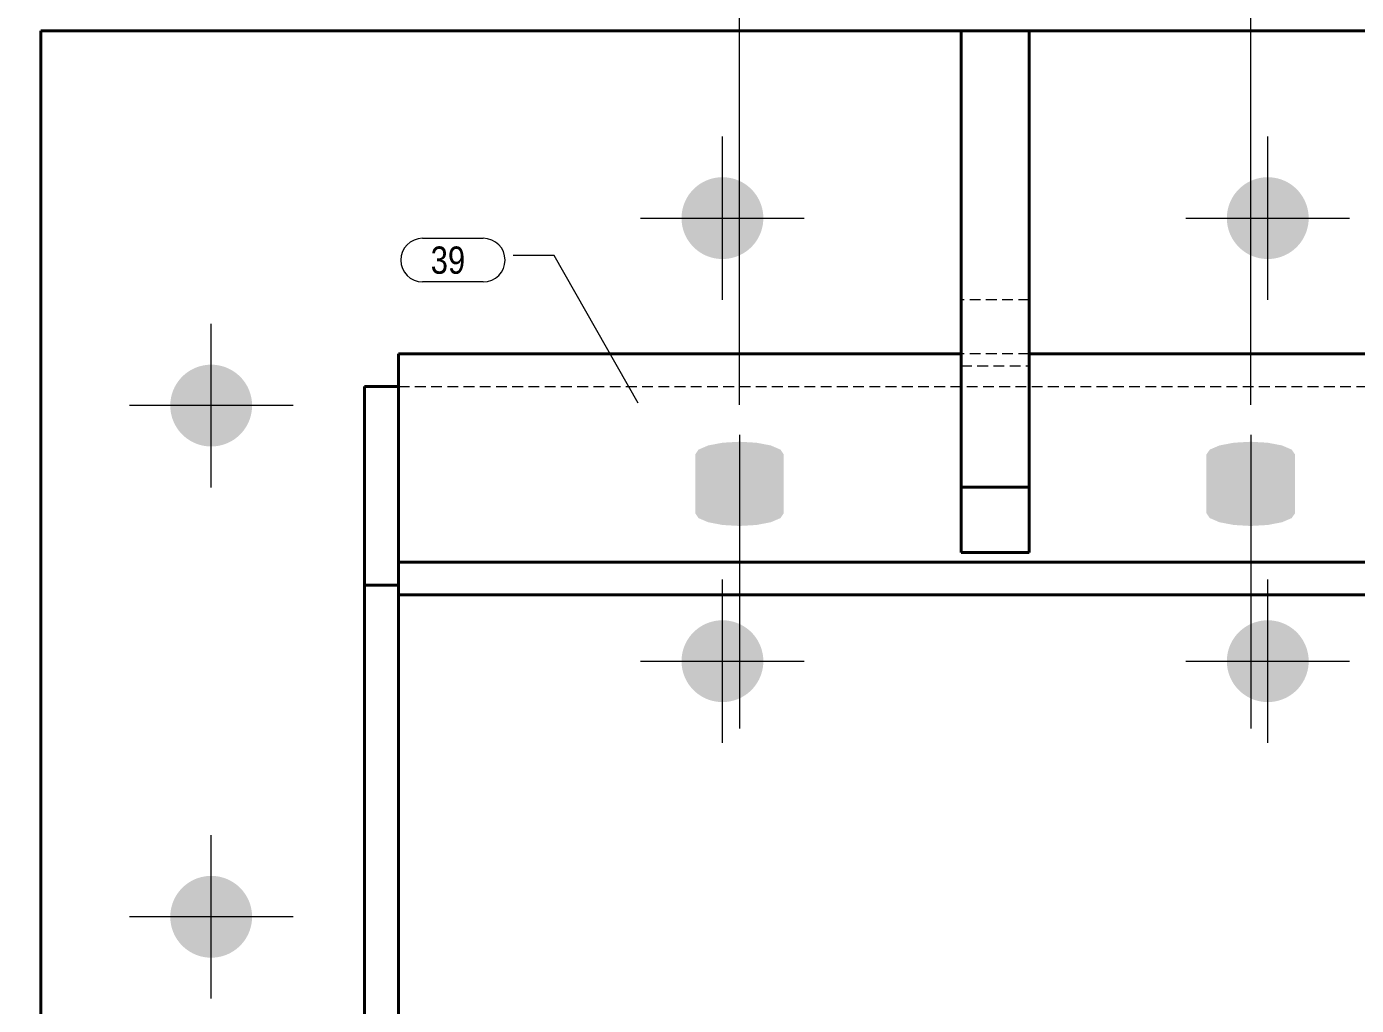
# Model space of a CAD drawing. Header units: millimetres. Extents: x 2 to 410, y 5 to 282.
# Drawn here: x 190.9 to 288.4, y 141.5 to 213.3 of the extents above; entities that cross this region are included whole.
import ezdxf

# ---------------------------------------------------------------- set-up
doc = ezdxf.new("R2010")
doc.units = ezdxf.units.MM
doc.linetypes.add('CACHE2', pattern=[1.190625, 0.79375, -0.396875])
for name, color, linetype, lineweight in [('Boulon', 7, 'Continuous', 0), ('Cache', 7, 'Continuous', 0), ('Cotation', 7, 'Continuous', 0), ('Piece', 2, 'Continuous', 0), ('Repère pièce', 3, 'Continuous', 0)]:
    doc.layers.add(name, color=color, linetype=linetype, lineweight=lineweight)
doc.styles.add('ARIAL', font='ARIAL.TTF')
doc.styles.add('COMIC_SANS_MS', font='COMIC.TTF')

# ---------------------------------------------------------------- blocks, each defined once
blk = doc.blocks.new('*A2')
at = {"layer": 'Boulon'}
for points in [[(207.425, 185.431), (207.422, 185.357), (207.418, 185.283), (207.412, 185.21), (207.404, 185.137), (207.394, 185.064), (207.382, 184.991), (207.368, 184.919), (207.353, 184.847), (207.336, 184.775), (207.317, 184.704), (207.297, 184.633), (207.275, 184.563), (207.251, 184.493), (207.225, 184.424), (207.198, 184.356), (207.169, 184.288), (207.138, 184.221), (207.106, 184.155), (207.072, 184.09), (207.036, 184.025), (206.999, 183.962), (206.961, 183.899), (206.92, 183.837), (206.879, 183.777), (206.836, 183.717), (206.791, 183.658), (206.745, 183.601), (206.698, 183.545), (206.649, 183.489), (206.599, 183.436), (206.547, 183.383), (206.495, 183.331), (206.441, 183.281), (206.386, 183.233), (206.329, 183.185), (206.272, 183.139), (206.213, 183.095), (206.154, 183.051), (206.093, 183.01), (206.031, 182.97), (205.968, 182.931), (205.905, 182.894), (205.84, 182.858), (205.775, 182.824), (205.709, 182.792), (205.642, 182.762), (205.574, 182.732), (205.506, 182.705), (205.437, 182.679), (205.367, 182.656), (205.297, 182.633), (205.226, 182.613), (205.155, 182.594), (205.083, 182.577), (205.011, 182.562), (204.939, 182.548), (204.866, 182.537), (204.793, 182.527), (204.72, 182.519), (204.647, 182.512), (204.573, 182.508), (204.5, 182.505), (204.426, 182.504), (204.352, 182.505), (204.279, 182.508), (204.205, 182.512), (204.132, 182.519), (204.059, 182.527), (203.986, 182.537), (203.913, 182.548), (203.841, 182.562), (203.769, 182.577), (203.697, 182.594), (203.626, 182.613), (203.555, 182.633), (203.485, 182.656), (203.415, 182.679), (203.346, 182.705), (203.278, 182.732), (203.21, 182.762), (203.143, 182.792), (203.077, 182.824), (203.012, 182.858), (202.947, 182.894), (202.884, 182.931), (202.821, 182.97), (202.759, 183.01), (202.699, 183.051), (202.639, 183.095), (202.58, 183.139), (202.523, 183.185), (202.467, 183.233), (202.411, 183.281), (202.357, 183.331), (202.305, 183.383), (202.253, 183.436), (202.203, 183.489), (202.154, 183.545), (202.107, 183.601), (202.061, 183.658), (202.016, 183.717), (201.973, 183.777), (201.932, 183.837), (201.892, 183.899), (201.853, 183.962), (201.816, 184.025), (201.78, 184.09), (201.746, 184.155), (201.714, 184.221), (201.683, 184.288), (201.654, 184.356), (201.627, 184.424), (201.601, 184.493), (201.577, 184.563), (201.555, 184.633), (201.535, 184.704), (201.516, 184.775), (201.499, 184.847), (201.484, 184.919), (201.47, 184.991), (201.459, 185.064), (201.449, 185.137), (201.441, 185.21), (201.434, 185.283), (201.43, 185.357), (201.427, 185.431), (201.426, 185.504), (201.427, 185.578), (201.43, 185.651), (201.434, 185.725), (201.441, 185.798), (201.449, 185.871), (201.459, 185.944), (201.47, 186.017), (201.484, 186.089), (201.499, 186.161), (201.516, 186.233), (201.535, 186.304), (201.555, 186.375), (201.577, 186.445), (201.601, 186.515), (201.627, 186.584), (201.654, 186.652), (201.683, 186.72), (201.714, 186.787), (201.746, 186.853), (201.78, 186.918), (201.816, 186.983), (201.853, 187.046), (201.892, 187.109), (201.932, 187.171), (201.973, 187.232), (202.016, 187.291), (202.061, 187.35), (202.107, 187.407), (202.154, 187.464), (202.203, 187.519), (202.253, 187.573), (202.305, 187.625), (202.357, 187.677), (202.411, 187.727), (202.467, 187.776), (202.523, 187.823), (202.58, 187.869), (202.639, 187.914), (202.699, 187.957), (202.759, 187.999), (202.821, 188.039), (202.884, 188.077), (202.947, 188.114), (203.012, 188.15), (203.077, 188.184), (203.143, 188.216), (203.21, 188.247), (203.278, 188.276), (203.346, 188.303), (203.415, 188.329), (203.485, 188.353), (203.555, 188.375), (203.626, 188.395), (203.697, 188.414), (203.769, 188.431), (203.841, 188.446), (203.913, 188.46), (203.986, 188.472), (204.059, 188.482), (204.132, 188.49), (204.205, 188.496), (204.279, 188.501), (204.352, 188.503), (204.426, 188.504), (204.5, 188.503), (204.573, 188.501), (204.647, 188.496), (204.72, 188.49), (204.793, 188.482), (204.866, 188.472), (204.939, 188.46), (205.011, 188.446), (205.083, 188.431), (205.155, 188.414), (205.226, 188.395), (205.297, 188.375), (205.367, 188.353), (205.437, 188.329), (205.506, 188.303), (205.574, 188.276), (205.642, 188.247), (205.709, 188.216), (205.775, 188.184), (205.84, 188.15), (205.905, 188.114), (205.968, 188.077), (206.031, 188.039), (206.093, 187.999), (206.154, 187.957), (206.213, 187.914), (206.272, 187.869), (206.329, 187.823), (206.386, 187.776), (206.441, 187.727), (206.495, 187.677), (206.547, 187.625), (206.599, 187.573), (206.649, 187.519), (206.698, 187.464), (206.745, 187.407), (206.791, 187.35), (206.836, 187.291), (206.879, 187.232), (206.92, 187.171), (206.961, 187.109), (206.999, 187.046), (207.036, 186.983), (207.072, 186.918), (207.106, 186.853), (207.138, 186.787), (207.169, 186.72), (207.198, 186.652), (207.225, 186.584), (207.251, 186.515), (207.275, 186.445), (207.297, 186.375), (207.317, 186.304), (207.336, 186.233), (207.353, 186.161), (207.368, 186.089), (207.382, 186.017), (207.394, 185.944), (207.404, 185.871), (207.412, 185.798), (207.418, 185.725), (207.422, 185.651), (207.425, 185.578), (207.426, 185.504)], [(207.425, 147.931), (207.422, 147.857), (207.418, 147.783), (207.412, 147.71), (207.404, 147.637), (207.394, 147.564), (207.382, 147.491), (207.368, 147.419), (207.353, 147.347), (207.336, 147.275), (207.317, 147.204), (207.297, 147.133), (207.275, 147.063), (207.251, 146.993), (207.225, 146.924), (207.198, 146.856), (207.169, 146.788), (207.138, 146.721), (207.106, 146.655), (207.072, 146.59), (207.036, 146.525), (206.999, 146.462), (206.961, 146.399), (206.92, 146.337), (206.879, 146.277), (206.836, 146.217), (206.791, 146.158), (206.745, 146.101), (206.698, 146.045), (206.649, 145.989), (206.599, 145.936), (206.547, 145.883), (206.495, 145.831), (206.441, 145.781), (206.386, 145.733), (206.329, 145.685), (206.272, 145.639), (206.213, 145.595), (206.154, 145.551), (206.093, 145.51), (206.031, 145.47), (205.968, 145.431), (205.905, 145.394), (205.84, 145.358), (205.775, 145.324), (205.709, 145.292), (205.642, 145.262), (205.574, 145.232), (205.506, 145.205), (205.437, 145.179), (205.367, 145.156), (205.297, 145.133), (205.226, 145.113), (205.155, 145.094), (205.083, 145.077), (205.011, 145.062), (204.939, 145.048), (204.866, 145.037), (204.793, 145.027), (204.72, 145.019), (204.647, 145.012), (204.573, 145.008), (204.5, 145.005), (204.426, 145.004), (204.352, 145.005), (204.279, 145.008), (204.205, 145.012), (204.132, 145.019), (204.059, 145.027), (203.986, 145.037), (203.913, 145.048), (203.841, 145.062), (203.769, 145.077), (203.697, 145.094), (203.626, 145.113), (203.555, 145.133), (203.485, 145.156), (203.415, 145.179), (203.346, 145.205), (203.278, 145.232), (203.21, 145.262), (203.143, 145.292), (203.077, 145.324), (203.012, 145.358), (202.947, 145.394), (202.884, 145.431), (202.821, 145.47), (202.759, 145.51), (202.699, 145.551), (202.639, 145.595), (202.58, 145.639), (202.523, 145.685), (202.467, 145.733), (202.411, 145.781), (202.357, 145.831), (202.305, 145.883), (202.253, 145.936), (202.203, 145.989), (202.154, 146.045), (202.107, 146.101), (202.061, 146.158), (202.016, 146.217), (201.973, 146.277), (201.932, 146.337), (201.892, 146.399), (201.853, 146.462), (201.816, 146.525), (201.78, 146.59), (201.746, 146.655), (201.714, 146.721), (201.683, 146.788), (201.654, 146.856), (201.627, 146.924), (201.601, 146.993), (201.577, 147.063), (201.555, 147.133), (201.535, 147.204), (201.516, 147.275), (201.499, 147.347), (201.484, 147.419), (201.47, 147.491), (201.459, 147.564), (201.449, 147.637), (201.441, 147.71), (201.434, 147.783), (201.43, 147.857), (201.427, 147.931), (201.426, 148.004), (201.427, 148.078), (201.43, 148.151), (201.434, 148.225), (201.441, 148.298), (201.449, 148.371), (201.459, 148.444), (201.47, 148.517), (201.484, 148.589), (201.499, 148.661), (201.516, 148.733), (201.535, 148.804), (201.555, 148.875), (201.577, 148.945), (201.601, 149.015), (201.627, 149.084), (201.654, 149.152), (201.683, 149.22), (201.714, 149.287), (201.746, 149.353), (201.78, 149.418), (201.816, 149.483), (201.853, 149.546), (201.892, 149.609), (201.932, 149.671), (201.973, 149.732), (202.016, 149.791), (202.061, 149.85), (202.107, 149.907), (202.154, 149.964), (202.203, 150.019), (202.253, 150.073), (202.305, 150.125), (202.357, 150.177), (202.411, 150.227), (202.467, 150.276), (202.523, 150.323), (202.58, 150.369), (202.639, 150.414), (202.699, 150.457), (202.759, 150.499), (202.821, 150.539), (202.884, 150.577), (202.947, 150.614), (203.012, 150.65), (203.077, 150.684), (203.143, 150.716), (203.21, 150.747), (203.278, 150.776), (203.346, 150.803), (203.415, 150.829), (203.485, 150.853), (203.555, 150.875), (203.626, 150.895), (203.697, 150.914), (203.769, 150.931), (203.841, 150.946), (203.913, 150.96), (203.986, 150.972), (204.059, 150.982), (204.132, 150.99), (204.205, 150.996), (204.279, 151.001), (204.352, 151.003), (204.426, 151.004), (204.5, 151.003), (204.573, 151.001), (204.647, 150.996), (204.72, 150.99), (204.793, 150.982), (204.866, 150.972), (204.939, 150.96), (205.011, 150.946), (205.083, 150.931), (205.155, 150.914), (205.226, 150.895), (205.297, 150.875), (205.367, 150.853), (205.437, 150.829), (205.506, 150.803), (205.574, 150.776), (205.642, 150.747), (205.709, 150.716), (205.775, 150.684), (205.84, 150.65), (205.905, 150.614), (205.968, 150.577), (206.031, 150.539), (206.093, 150.499), (206.154, 150.457), (206.213, 150.414), (206.272, 150.369), (206.329, 150.323), (206.386, 150.276), (206.441, 150.227), (206.495, 150.177), (206.547, 150.125), (206.599, 150.073), (206.649, 150.019), (206.698, 149.964), (206.745, 149.907), (206.791, 149.85), (206.836, 149.791), (206.879, 149.732), (206.92, 149.671), (206.961, 149.609), (206.999, 149.546), (207.036, 149.483), (207.072, 149.418), (207.106, 149.353), (207.138, 149.287), (207.169, 149.22), (207.198, 149.152), (207.225, 149.084), (207.251, 149.015), (207.275, 148.945), (207.297, 148.875), (207.317, 148.804), (207.336, 148.733), (207.353, 148.661), (207.368, 148.589), (207.382, 148.517), (207.394, 148.444), (207.404, 148.371), (207.412, 148.298), (207.418, 148.225), (207.422, 148.151), (207.425, 148.078), (207.426, 148.004)]]:
    blk.add_hatch(color=256, dxfattribs=at).paths.add_polyline_path(points, flags=17)
at = {"layer": 'Boulon', "linetype": 'Continuous', "lineweight": 0}
for p, q in [((204.428, 179.504), (204.428, 191.504)), ((210.428, 185.504), (198.428, 185.504)), ((204.428, 142.004), (204.428, 154.004)), ((210.428, 148.004), (198.428, 148.004))]:
    blk.add_line(p, q, dxfattribs=at)
blk = doc.blocks.new('*A4')
at = {"layer": 'Boulon'}
for points in [[(244.925, 199.181), (244.922, 199.107), (244.918, 199.033), (244.912, 198.96), (244.904, 198.887), (244.894, 198.814), (244.882, 198.741), (244.868, 198.669), (244.853, 198.597), (244.836, 198.525), (244.817, 198.454), (244.797, 198.383), (244.775, 198.313), (244.751, 198.243), (244.725, 198.174), (244.698, 198.106), (244.669, 198.038), (244.638, 197.971), (244.606, 197.905), (244.572, 197.84), (244.536, 197.775), (244.499, 197.712), (244.461, 197.649), (244.421, 197.587), (244.379, 197.527), (244.336, 197.467), (244.291, 197.408), (244.245, 197.351), (244.198, 197.295), (244.149, 197.239), (244.099, 197.186), (244.047, 197.133), (243.995, 197.081), (243.941, 197.031), (243.886, 196.983), (243.829, 196.935), (243.772, 196.889), (243.713, 196.845), (243.654, 196.801), (243.593, 196.76), (243.531, 196.72), (243.468, 196.681), (243.405, 196.644), (243.34, 196.608), (243.275, 196.574), (243.209, 196.542), (243.142, 196.512), (243.074, 196.482), (243.006, 196.455), (242.937, 196.429), (242.867, 196.406), (242.797, 196.383), (242.726, 196.363), (242.655, 196.344), (242.583, 196.327), (242.511, 196.312), (242.439, 196.298), (242.366, 196.287), (242.293, 196.277), (242.22, 196.269), (242.147, 196.262), (242.073, 196.258), (242, 196.255), (241.926, 196.254), (241.852, 196.255), (241.779, 196.258), (241.705, 196.262), (241.632, 196.269), (241.559, 196.277), (241.486, 196.287), (241.413, 196.298), (241.341, 196.312), (241.269, 196.327), (241.197, 196.344), (241.126, 196.363), (241.055, 196.383), (240.985, 196.406), (240.915, 196.429), (240.846, 196.455), (240.778, 196.482), (240.71, 196.512), (240.643, 196.542), (240.577, 196.574), (240.512, 196.608), (240.447, 196.644), (240.384, 196.681), (240.321, 196.72), (240.259, 196.76), (240.199, 196.801), (240.139, 196.845), (240.08, 196.889), (240.023, 196.935), (239.967, 196.983), (239.911, 197.031), (239.857, 197.081), (239.805, 197.133), (239.753, 197.186), (239.703, 197.239), (239.654, 197.295), (239.607, 197.351), (239.561, 197.408), (239.516, 197.467), (239.473, 197.527), (239.432, 197.587), (239.392, 197.649), (239.353, 197.712), (239.316, 197.775), (239.28, 197.84), (239.246, 197.905), (239.214, 197.971), (239.183, 198.038), (239.154, 198.106), (239.127, 198.174), (239.101, 198.243), (239.078, 198.313), (239.055, 198.383), (239.035, 198.454), (239.016, 198.525), (238.999, 198.597), (238.984, 198.669), (238.97, 198.741), (238.959, 198.814), (238.949, 198.887), (238.941, 198.96), (238.934, 199.033), (238.93, 199.107), (238.927, 199.181), (238.926, 199.254), (238.927, 199.328), (238.93, 199.401), (238.934, 199.475), (238.941, 199.548), (238.949, 199.621), (238.959, 199.694), (238.97, 199.767), (238.984, 199.839), (238.999, 199.911), (239.016, 199.983), (239.035, 200.054), (239.055, 200.125), (239.078, 200.195), (239.101, 200.265), (239.127, 200.334), (239.154, 200.402), (239.183, 200.47), (239.214, 200.537), (239.246, 200.603), (239.28, 200.668), (239.316, 200.733), (239.353, 200.796), (239.392, 200.859), (239.432, 200.921), (239.473, 200.982), (239.516, 201.041), (239.561, 201.1), (239.607, 201.157), (239.654, 201.214), (239.703, 201.269), (239.753, 201.323), (239.805, 201.375), (239.857, 201.427), (239.911, 201.477), (239.967, 201.526), (240.023, 201.573), (240.08, 201.619), (240.139, 201.664), (240.199, 201.707), (240.259, 201.749), (240.321, 201.789), (240.384, 201.827), (240.447, 201.864), (240.512, 201.9), (240.577, 201.934), (240.643, 201.966), (240.71, 201.997), (240.778, 202.026), (240.846, 202.053), (240.915, 202.079), (240.985, 202.103), (241.055, 202.125), (241.126, 202.145), (241.197, 202.164), (241.269, 202.181), (241.341, 202.196), (241.413, 202.21), (241.486, 202.222), (241.559, 202.232), (241.632, 202.24), (241.705, 202.246), (241.779, 202.251), (241.852, 202.253), (241.926, 202.254), (242, 202.253), (242.073, 202.251), (242.147, 202.246), (242.22, 202.24), (242.293, 202.232), (242.366, 202.222), (242.439, 202.21), (242.511, 202.196), (242.583, 202.181), (242.655, 202.164), (242.726, 202.145), (242.797, 202.125), (242.867, 202.103), (242.937, 202.079), (243.006, 202.053), (243.074, 202.026), (243.142, 201.997), (243.209, 201.966), (243.275, 201.934), (243.34, 201.9), (243.405, 201.864), (243.468, 201.827), (243.531, 201.789), (243.593, 201.749), (243.654, 201.707), (243.713, 201.664), (243.772, 201.619), (243.829, 201.573), (243.886, 201.526), (243.941, 201.477), (243.995, 201.427), (244.047, 201.375), (244.099, 201.323), (244.149, 201.269), (244.198, 201.214), (244.245, 201.157), (244.291, 201.1), (244.336, 201.041), (244.379, 200.982), (244.421, 200.921), (244.461, 200.859), (244.499, 200.796), (244.536, 200.733), (244.572, 200.668), (244.606, 200.603), (244.638, 200.537), (244.669, 200.47), (244.698, 200.402), (244.725, 200.334), (244.751, 200.265), (244.775, 200.195), (244.797, 200.125), (244.817, 200.054), (244.836, 199.983), (244.853, 199.911), (244.868, 199.839), (244.882, 199.767), (244.894, 199.694), (244.904, 199.621), (244.912, 199.548), (244.918, 199.475), (244.922, 199.401), (244.925, 199.328), (244.926, 199.254)], [(284.925, 199.181), (284.922, 199.107), (284.918, 199.033), (284.912, 198.96), (284.904, 198.887), (284.894, 198.814), (284.882, 198.741), (284.868, 198.669), (284.853, 198.597), (284.836, 198.525), (284.817, 198.454), (284.797, 198.383), (284.775, 198.313), (284.751, 198.243), (284.725, 198.174), (284.698, 198.106), (284.669, 198.038), (284.638, 197.971), (284.606, 197.905), (284.572, 197.84), (284.536, 197.775), (284.499, 197.712), (284.461, 197.649), (284.42, 197.587), (284.379, 197.527), (284.336, 197.467), (284.291, 197.408), (284.245, 197.351), (284.198, 197.295), (284.149, 197.239), (284.099, 197.186), (284.047, 197.133), (283.995, 197.081), (283.941, 197.031), (283.886, 196.983), (283.829, 196.935), (283.772, 196.889), (283.713, 196.845), (283.654, 196.801), (283.593, 196.76), (283.531, 196.72), (283.468, 196.681), (283.405, 196.644), (283.34, 196.608), (283.275, 196.574), (283.209, 196.542), (283.142, 196.512), (283.074, 196.482), (283.006, 196.455), (282.937, 196.429), (282.867, 196.406), (282.797, 196.383), (282.726, 196.363), (282.655, 196.344), (282.583, 196.327), (282.511, 196.312), (282.439, 196.298), (282.366, 196.287), (282.293, 196.277), (282.22, 196.269), (282.147, 196.262), (282.073, 196.258), (282, 196.255), (281.926, 196.254), (281.852, 196.255), (281.779, 196.258), (281.705, 196.262), (281.632, 196.269), (281.559, 196.277), (281.486, 196.287), (281.413, 196.298), (281.341, 196.312), (281.269, 196.327), (281.197, 196.344), (281.126, 196.363), (281.055, 196.383), (280.985, 196.406), (280.915, 196.429), (280.846, 196.455), (280.778, 196.482), (280.71, 196.512), (280.643, 196.542), (280.577, 196.574), (280.512, 196.608), (280.447, 196.644), (280.384, 196.681), (280.321, 196.72), (280.259, 196.76), (280.199, 196.801), (280.139, 196.845), (280.08, 196.889), (280.023, 196.935), (279.967, 196.983), (279.911, 197.031), (279.857, 197.081), (279.805, 197.133), (279.753, 197.186), (279.703, 197.239), (279.654, 197.295), (279.607, 197.351), (279.561, 197.408), (279.516, 197.467), (279.473, 197.527), (279.432, 197.587), (279.392, 197.649), (279.353, 197.712), (279.316, 197.775), (279.28, 197.84), (279.246, 197.905), (279.214, 197.971), (279.183, 198.038), (279.154, 198.106), (279.127, 198.174), (279.101, 198.243), (279.078, 198.313), (279.055, 198.383), (279.035, 198.454), (279.016, 198.525), (278.999, 198.597), (278.984, 198.669), (278.97, 198.741), (278.959, 198.814), (278.949, 198.887), (278.941, 198.96), (278.934, 199.033), (278.93, 199.107), (278.927, 199.181), (278.926, 199.254), (278.927, 199.328), (278.93, 199.401), (278.934, 199.475), (278.941, 199.548), (278.949, 199.621), (278.959, 199.694), (278.97, 199.767), (278.984, 199.839), (278.999, 199.911), (279.016, 199.983), (279.035, 200.054), (279.055, 200.125), (279.078, 200.195), (279.101, 200.265), (279.127, 200.334), (279.154, 200.402), (279.183, 200.47), (279.214, 200.537), (279.246, 200.603), (279.28, 200.668), (279.316, 200.733), (279.353, 200.796), (279.392, 200.859), (279.432, 200.921), (279.473, 200.982), (279.516, 201.041), (279.561, 201.1), (279.607, 201.157), (279.654, 201.214), (279.703, 201.269), (279.753, 201.323), (279.805, 201.375), (279.857, 201.427), (279.911, 201.477), (279.967, 201.526), (280.023, 201.573), (280.08, 201.619), (280.139, 201.664), (280.199, 201.707), (280.259, 201.749), (280.321, 201.789), (280.384, 201.827), (280.447, 201.864), (280.512, 201.9), (280.577, 201.934), (280.643, 201.966), (280.71, 201.997), (280.778, 202.026), (280.846, 202.053), (280.915, 202.079), (280.985, 202.103), (281.055, 202.125), (281.126, 202.145), (281.197, 202.164), (281.269, 202.181), (281.341, 202.196), (281.413, 202.21), (281.486, 202.222), (281.559, 202.232), (281.632, 202.24), (281.705, 202.246), (281.779, 202.251), (281.852, 202.253), (281.926, 202.254), (282, 202.253), (282.073, 202.251), (282.147, 202.246), (282.22, 202.24), (282.293, 202.232), (282.366, 202.222), (282.439, 202.21), (282.511, 202.196), (282.583, 202.181), (282.655, 202.164), (282.726, 202.145), (282.797, 202.125), (282.867, 202.103), (282.937, 202.079), (283.006, 202.053), (283.074, 202.026), (283.142, 201.997), (283.209, 201.966), (283.275, 201.934), (283.34, 201.9), (283.405, 201.864), (283.468, 201.827), (283.531, 201.789), (283.593, 201.749), (283.654, 201.707), (283.713, 201.664), (283.772, 201.619), (283.829, 201.573), (283.886, 201.526), (283.941, 201.477), (283.995, 201.427), (284.047, 201.375), (284.099, 201.323), (284.149, 201.269), (284.198, 201.214), (284.245, 201.157), (284.291, 201.1), (284.336, 201.041), (284.379, 200.982), (284.42, 200.921), (284.461, 200.859), (284.499, 200.796), (284.536, 200.733), (284.572, 200.668), (284.606, 200.603), (284.638, 200.537), (284.669, 200.47), (284.698, 200.402), (284.725, 200.334), (284.751, 200.265), (284.775, 200.195), (284.797, 200.125), (284.817, 200.054), (284.836, 199.983), (284.853, 199.911), (284.868, 199.839), (284.882, 199.767), (284.894, 199.694), (284.904, 199.621), (284.912, 199.548), (284.918, 199.475), (284.922, 199.401), (284.925, 199.328), (284.926, 199.254)], [(244.925, 166.681), (244.922, 166.607), (244.918, 166.533), (244.912, 166.46), (244.904, 166.387), (244.894, 166.314), (244.882, 166.241), (244.868, 166.169), (244.853, 166.097), (244.836, 166.025), (244.817, 165.954), (244.797, 165.883), (244.775, 165.813), (244.751, 165.743), (244.725, 165.674), (244.698, 165.606), (244.669, 165.538), (244.638, 165.471), (244.606, 165.405), (244.572, 165.34), (244.536, 165.275), (244.499, 165.212), (244.461, 165.149), (244.421, 165.087), (244.379, 165.027), (244.336, 164.967), (244.291, 164.908), (244.245, 164.851), (244.198, 164.795), (244.149, 164.739), (244.099, 164.686), (244.047, 164.633), (243.995, 164.581), (243.941, 164.531), (243.886, 164.483), (243.829, 164.435), (243.772, 164.389), (243.713, 164.345), (243.654, 164.301), (243.593, 164.26), (243.531, 164.22), (243.468, 164.181), (243.405, 164.144), (243.34, 164.108), (243.275, 164.074), (243.209, 164.042), (243.142, 164.012), (243.074, 163.982), (243.006, 163.955), (242.937, 163.929), (242.867, 163.906), (242.797, 163.883), (242.726, 163.863), (242.655, 163.844), (242.583, 163.827), (242.511, 163.812), (242.439, 163.798), (242.366, 163.787), (242.293, 163.777), (242.22, 163.769), (242.147, 163.762), (242.073, 163.758), (242, 163.755), (241.926, 163.754), (241.852, 163.755), (241.779, 163.758), (241.705, 163.762), (241.632, 163.769), (241.559, 163.777), (241.486, 163.787), (241.413, 163.798), (241.341, 163.812), (241.269, 163.827), (241.197, 163.844), (241.126, 163.863), (241.055, 163.883), (240.985, 163.906), (240.915, 163.929), (240.846, 163.955), (240.778, 163.982), (240.71, 164.012), (240.643, 164.042), (240.577, 164.074), (240.512, 164.108), (240.447, 164.144), (240.384, 164.181), (240.321, 164.22), (240.259, 164.26), (240.199, 164.301), (240.139, 164.345), (240.08, 164.389), (240.023, 164.435), (239.967, 164.483), (239.911, 164.531), (239.857, 164.581), (239.805, 164.633), (239.753, 164.686), (239.703, 164.739), (239.654, 164.795), (239.607, 164.851), (239.561, 164.908), (239.516, 164.967), (239.473, 165.027), (239.432, 165.087), (239.392, 165.149), (239.353, 165.212), (239.316, 165.275), (239.28, 165.34), (239.246, 165.405), (239.214, 165.471), (239.183, 165.538), (239.154, 165.606), (239.127, 165.674), (239.101, 165.743), (239.078, 165.813), (239.055, 165.883), (239.035, 165.954), (239.016, 166.025), (238.999, 166.097), (238.984, 166.169), (238.97, 166.241), (238.959, 166.314), (238.949, 166.387), (238.941, 166.46), (238.934, 166.533), (238.93, 166.607), (238.927, 166.681), (238.926, 166.754), (238.927, 166.828), (238.93, 166.901), (238.934, 166.975), (238.941, 167.048), (238.949, 167.121), (238.959, 167.194), (238.97, 167.267), (238.984, 167.339), (238.999, 167.411), (239.016, 167.483), (239.035, 167.554), (239.055, 167.625), (239.078, 167.695), (239.101, 167.765), (239.127, 167.834), (239.154, 167.902), (239.183, 167.97), (239.214, 168.037), (239.246, 168.103), (239.28, 168.168), (239.316, 168.233), (239.353, 168.296), (239.392, 168.359), (239.432, 168.421), (239.473, 168.482), (239.516, 168.541), (239.561, 168.6), (239.607, 168.657), (239.654, 168.714), (239.703, 168.769), (239.753, 168.823), (239.805, 168.875), (239.857, 168.927), (239.911, 168.977), (239.967, 169.026), (240.023, 169.073), (240.08, 169.119), (240.139, 169.164), (240.199, 169.207), (240.259, 169.249), (240.321, 169.289), (240.384, 169.327), (240.447, 169.364), (240.512, 169.4), (240.577, 169.434), (240.643, 169.466), (240.71, 169.497), (240.778, 169.526), (240.846, 169.553), (240.915, 169.579), (240.985, 169.603), (241.055, 169.625), (241.126, 169.645), (241.197, 169.664), (241.269, 169.681), (241.341, 169.696), (241.413, 169.71), (241.486, 169.722), (241.559, 169.732), (241.632, 169.74), (241.705, 169.746), (241.779, 169.751), (241.852, 169.753), (241.926, 169.754), (242, 169.753), (242.073, 169.751), (242.147, 169.746), (242.22, 169.74), (242.293, 169.732), (242.366, 169.722), (242.439, 169.71), (242.511, 169.696), (242.583, 169.681), (242.655, 169.664), (242.726, 169.645), (242.797, 169.625), (242.867, 169.603), (242.937, 169.579), (243.006, 169.553), (243.074, 169.526), (243.142, 169.497), (243.209, 169.466), (243.275, 169.434), (243.34, 169.4), (243.405, 169.364), (243.468, 169.327), (243.531, 169.289), (243.593, 169.249), (243.654, 169.207), (243.713, 169.164), (243.772, 169.119), (243.829, 169.073), (243.886, 169.026), (243.941, 168.977), (243.995, 168.927), (244.047, 168.875), (244.099, 168.823), (244.149, 168.769), (244.198, 168.714), (244.245, 168.657), (244.291, 168.6), (244.336, 168.541), (244.379, 168.482), (244.421, 168.421), (244.461, 168.359), (244.499, 168.296), (244.536, 168.233), (244.572, 168.168), (244.606, 168.103), (244.638, 168.037), (244.669, 167.97), (244.698, 167.902), (244.725, 167.834), (244.751, 167.765), (244.775, 167.695), (244.797, 167.625), (244.817, 167.554), (244.836, 167.483), (244.853, 167.411), (244.868, 167.339), (244.882, 167.267), (244.894, 167.194), (244.904, 167.121), (244.912, 167.048), (244.918, 166.975), (244.922, 166.901), (244.925, 166.828), (244.926, 166.754)], [(284.925, 166.681), (284.922, 166.607), (284.918, 166.533), (284.912, 166.46), (284.904, 166.387), (284.894, 166.314), (284.882, 166.241), (284.868, 166.169), (284.853, 166.097), (284.836, 166.025), (284.817, 165.954), (284.797, 165.883), (284.775, 165.813), (284.751, 165.743), (284.725, 165.674), (284.698, 165.606), (284.669, 165.538), (284.638, 165.471), (284.606, 165.405), (284.572, 165.34), (284.536, 165.275), (284.499, 165.212), (284.461, 165.149), (284.42, 165.087), (284.379, 165.027), (284.336, 164.967), (284.291, 164.908), (284.245, 164.851), (284.198, 164.795), (284.149, 164.739), (284.099, 164.686), (284.047, 164.633), (283.995, 164.581), (283.941, 164.531), (283.886, 164.483), (283.829, 164.435), (283.772, 164.389), (283.713, 164.345), (283.654, 164.301), (283.593, 164.26), (283.531, 164.22), (283.468, 164.181), (283.405, 164.144), (283.34, 164.108), (283.275, 164.074), (283.209, 164.042), (283.142, 164.012), (283.074, 163.982), (283.006, 163.955), (282.937, 163.929), (282.867, 163.906), (282.797, 163.883), (282.726, 163.863), (282.655, 163.844), (282.583, 163.827), (282.511, 163.812), (282.439, 163.798), (282.366, 163.787), (282.293, 163.777), (282.22, 163.769), (282.147, 163.762), (282.073, 163.758), (282, 163.755), (281.926, 163.754), (281.852, 163.755), (281.779, 163.758), (281.705, 163.762), (281.632, 163.769), (281.559, 163.777), (281.486, 163.787), (281.413, 163.798), (281.341, 163.812), (281.269, 163.827), (281.197, 163.844), (281.126, 163.863), (281.055, 163.883), (280.985, 163.906), (280.915, 163.929), (280.846, 163.955), (280.778, 163.982), (280.71, 164.012), (280.643, 164.042), (280.577, 164.074), (280.512, 164.108), (280.447, 164.144), (280.384, 164.181), (280.321, 164.22), (280.259, 164.26), (280.199, 164.301), (280.139, 164.345), (280.08, 164.389), (280.023, 164.435), (279.967, 164.483), (279.911, 164.531), (279.857, 164.581), (279.805, 164.633), (279.753, 164.686), (279.703, 164.739), (279.654, 164.795), (279.607, 164.851), (279.561, 164.908), (279.516, 164.967), (279.473, 165.027), (279.432, 165.087), (279.392, 165.149), (279.353, 165.212), (279.316, 165.275), (279.28, 165.34), (279.246, 165.405), (279.214, 165.471), (279.183, 165.538), (279.154, 165.606), (279.127, 165.674), (279.101, 165.743), (279.078, 165.813), (279.055, 165.883), (279.035, 165.954), (279.016, 166.025), (278.999, 166.097), (278.984, 166.169), (278.97, 166.241), (278.959, 166.314), (278.949, 166.387), (278.941, 166.46), (278.934, 166.533), (278.93, 166.607), (278.927, 166.681), (278.926, 166.754), (278.927, 166.828), (278.93, 166.901), (278.934, 166.975), (278.941, 167.048), (278.949, 167.121), (278.959, 167.194), (278.97, 167.267), (278.984, 167.339), (278.999, 167.411), (279.016, 167.483), (279.035, 167.554), (279.055, 167.625), (279.078, 167.695), (279.101, 167.765), (279.127, 167.834), (279.154, 167.902), (279.183, 167.97), (279.214, 168.037), (279.246, 168.103), (279.28, 168.168), (279.316, 168.233), (279.353, 168.296), (279.392, 168.359), (279.432, 168.421), (279.473, 168.482), (279.516, 168.541), (279.561, 168.6), (279.607, 168.657), (279.654, 168.714), (279.703, 168.769), (279.753, 168.823), (279.805, 168.875), (279.857, 168.927), (279.911, 168.977), (279.967, 169.026), (280.023, 169.073), (280.08, 169.119), (280.139, 169.164), (280.199, 169.207), (280.259, 169.249), (280.321, 169.289), (280.384, 169.327), (280.447, 169.364), (280.512, 169.4), (280.577, 169.434), (280.643, 169.466), (280.71, 169.497), (280.778, 169.526), (280.846, 169.553), (280.915, 169.579), (280.985, 169.603), (281.055, 169.625), (281.126, 169.645), (281.197, 169.664), (281.269, 169.681), (281.341, 169.696), (281.413, 169.71), (281.486, 169.722), (281.559, 169.732), (281.632, 169.74), (281.705, 169.746), (281.779, 169.751), (281.852, 169.753), (281.926, 169.754), (282, 169.753), (282.073, 169.751), (282.147, 169.746), (282.22, 169.74), (282.293, 169.732), (282.366, 169.722), (282.439, 169.71), (282.511, 169.696), (282.583, 169.681), (282.655, 169.664), (282.726, 169.645), (282.797, 169.625), (282.867, 169.603), (282.937, 169.579), (283.006, 169.553), (283.074, 169.526), (283.142, 169.497), (283.209, 169.466), (283.275, 169.434), (283.34, 169.4), (283.405, 169.364), (283.468, 169.327), (283.531, 169.289), (283.593, 169.249), (283.654, 169.207), (283.713, 169.164), (283.772, 169.119), (283.829, 169.073), (283.886, 169.026), (283.941, 168.977), (283.995, 168.927), (284.047, 168.875), (284.099, 168.823), (284.149, 168.769), (284.198, 168.714), (284.245, 168.657), (284.291, 168.6), (284.336, 168.541), (284.379, 168.482), (284.42, 168.421), (284.461, 168.359), (284.499, 168.296), (284.536, 168.233), (284.572, 168.168), (284.606, 168.103), (284.638, 168.037), (284.669, 167.97), (284.698, 167.902), (284.725, 167.834), (284.751, 167.765), (284.775, 167.695), (284.797, 167.625), (284.817, 167.554), (284.836, 167.483), (284.853, 167.411), (284.868, 167.339), (284.882, 167.267), (284.894, 167.194), (284.904, 167.121), (284.912, 167.048), (284.918, 166.975), (284.922, 166.901), (284.925, 166.828), (284.926, 166.754)]]:
    blk.add_hatch(color=256, dxfattribs=at).paths.add_polyline_path(points, flags=17)
at = {"layer": 'Boulon', "linetype": 'Continuous', "lineweight": 0}
for p, q in [((241.928, 193.254), (241.928, 205.254)), ((281.928, 193.254), (281.928, 205.254)), ((235.928, 199.254), (247.928, 199.254)), ((275.928, 199.254), (287.928, 199.254)), ((241.928, 160.754), (241.928, 172.754)), ((281.928, 160.754), (281.928, 172.754)), ((235.928, 166.754), (247.928, 166.754)), ((275.928, 166.754), (287.928, 166.754))]:
    blk.add_line(p, q, dxfattribs=at)
blk = doc.blocks.new('*A5')
at = {"layer": 'Boulon'}
for points in [[(243.178, 176.673), (241.934, 176.745), (240.88, 176.947), (240.175, 177.25), (239.928, 177.607), (239.928, 181.918), (240.175, 182.275), (240.88, 182.578), (241.934, 182.78), (243.178, 182.851), (244.422, 182.78), (245.476, 182.578), (246.181, 182.275), (246.428, 181.918), (246.428, 177.607), (246.181, 177.25), (245.476, 176.947), (244.422, 176.745)], [(280.678, 176.673), (279.434, 176.745), (278.38, 176.947), (277.675, 177.25), (277.428, 177.607), (277.428, 181.918), (277.675, 182.275), (278.38, 182.578), (279.434, 182.78), (280.678, 182.851), (281.922, 182.78), (282.976, 182.578), (283.681, 182.275), (283.928, 181.918), (283.928, 177.607), (283.681, 177.25), (282.976, 176.947), (281.922, 176.745)]]:
    blk.add_hatch(color=256, dxfattribs=at).paths.add_polyline_path(points, flags=17)
at = {"layer": 'Boulon', "linetype": 'Continuous', "lineweight": 0}
for p, q in [((243.178, 183.356), (243.178, 161.805)), ((280.678, 183.356), (280.678, 161.805))]:
    blk.add_line(p, q, dxfattribs=at)
blk = doc.blocks.new('*A6')
at = {"layer": 'Cache', "color": 7, "linetype": 'CACHE2', "lineweight": 20}
blk.add_line((264.426958, 213.00413), (259.426958, 213.00413), dxfattribs=at)
at = {"layer": 'Piece', "color": 2, "linetype": 'Continuous', "lineweight": 40}
for p, q in [((191.926877, 113.00413), (191.926877, 213.00413)), ((259.426958, 213.00413), (191.926877, 213.00413)), ((331.926877, 213.00413), (264.426958, 213.00413))]:
    blk.add_line(p, q, dxfattribs=at)
blk = doc.blocks.new('*A7')
at = {"layer": 'Cache', "color": 7, "linetype": 'CACHE2', "lineweight": 20}
for p, q in [((264.426958, 193.255342), (259.426958, 193.255342)), ((259.426958, 188.427787), (264.426958, 188.427787))]:
    blk.add_line(p, q, dxfattribs=at)
at = {"layer": 'Piece', "color": 2, "linetype": 'Continuous', "lineweight": 40}
for p, q in [((264.426958, 213.003212), (259.426958, 213.003212)), ((259.426958, 213.003212), (259.426958, 174.734459)), ((264.426958, 174.734459), (264.426958, 213.003212)), ((259.426958, 179.523593), (264.426958, 179.523593)), ((259.426958, 174.734459), (264.426958, 174.734459))]:
    blk.add_line(p, q, dxfattribs=at)
blk = doc.blocks.new('*A8')
at = {"layer": 'Cache', "color": 7, "linetype": 'CACHE2', "lineweight": 20}
for p, q in [((264.426958, 189.289854), (259.426958, 189.289854)), ((218.176958, 186.895264), (305.676958, 186.895264))]:
    blk.add_line(p, q, dxfattribs=at)
at = {"layer": 'Piece', "color": 2, "linetype": 'Continuous', "lineweight": 40}
for p, q in [((218.176958, 189.289854), (218.176958, 171.620769)), ((259.426958, 189.289854), (218.176958, 189.289854)), ((305.676958, 189.289854), (264.426958, 189.289854)), ((305.676958, 171.620769), (305.676958, 189.289854)), ((218.176958, 174.015359), (305.676958, 174.015359)), ((218.176958, 171.620769), (305.676958, 171.620769))]:
    blk.add_line(p, q, dxfattribs=at)
blk = doc.blocks.new('*A10')
at = {"layer": 'Cache', "color": 7, "linetype": 'CACHE2', "lineweight": 20}
blk.add_line((218.176958, 171.620769), (218.176958, 186.895264), dxfattribs=at)
at = {"layer": 'Piece', "color": 2, "linetype": 'Continuous', "lineweight": 40}
for p, q in [((215.676958, 186.895264), (218.176958, 186.895264)), ((215.676958, 113.00413), (215.676958, 186.895264)), ((215.676958, 172.33912), (218.176958, 172.33912)), ((218.176958, 113.00413), (218.176958, 171.620769))]:
    blk.add_line(p, q, dxfattribs=at)
blk = doc.blocks.new('*A40')
at = {"layer": 'Cotation'}
for points in [[(191.901, 222.485), (191.876, 222.487), (191.851, 222.49), (191.825, 222.494), (191.801, 222.5), (191.776, 222.507), (191.752, 222.515), (191.728, 222.524), (191.705, 222.534), (191.682, 222.546), (191.66, 222.558), (191.638, 222.572), (191.617, 222.586), (191.597, 222.602), (191.578, 222.619), (191.559, 222.636), (191.542, 222.655), (191.525, 222.674), (191.509, 222.694), (191.495, 222.715), (191.481, 222.737), (191.468, 222.759), (191.457, 222.782), (191.446, 222.805), (191.437, 222.829), (191.429, 222.853), (191.422, 222.878), (191.417, 222.903), (191.413, 222.928), (191.409, 222.953), (191.408, 222.979), (191.407, 223.004), (191.408, 223.03), (191.409, 223.055), (191.413, 223.08), (191.417, 223.106), (191.422, 223.13), (191.429, 223.155), (191.437, 223.179), (191.446, 223.203), (191.457, 223.226), (191.468, 223.249), (191.481, 223.271), (191.495, 223.293), (191.509, 223.314), (191.525, 223.334), (191.542, 223.353), (191.559, 223.372), (191.578, 223.389), (191.597, 223.406), (191.617, 223.422), (191.638, 223.436), (191.66, 223.45), (191.682, 223.463), (191.705, 223.474), (191.728, 223.485), (191.752, 223.494), (191.776, 223.502), (191.801, 223.509), (191.825, 223.514), (191.851, 223.519), (191.876, 223.522), (191.901, 223.524), (191.927, 223.524), (191.952, 223.524), (191.978, 223.522), (192.003, 223.519), (192.028, 223.514), (192.053, 223.509), (192.078, 223.502), (192.102, 223.494), (192.126, 223.485), (192.149, 223.474), (192.172, 223.463), (192.194, 223.45), (192.216, 223.436), (192.237, 223.422), (192.257, 223.406), (192.276, 223.389), (192.295, 223.372), (192.312, 223.353), (192.329, 223.334), (192.345, 223.314), (192.359, 223.293), (192.373, 223.271), (192.385, 223.249), (192.397, 223.226), (192.407, 223.203), (192.416, 223.179), (192.424, 223.155), (192.431, 223.13), (192.437, 223.106), (192.441, 223.08), (192.444, 223.055), (192.446, 223.03), (192.447, 223.004), (192.446, 222.979), (192.444, 222.953), (192.441, 222.928), (192.437, 222.903), (192.431, 222.878), (192.424, 222.853), (192.416, 222.829), (192.407, 222.805), (192.397, 222.782), (192.385, 222.759), (192.373, 222.737), (192.359, 222.715), (192.345, 222.694), (192.329, 222.674), (192.312, 222.655), (192.295, 222.636), (192.276, 222.619), (192.257, 222.602), (192.237, 222.586), (192.216, 222.572), (192.194, 222.558), (192.172, 222.546), (192.149, 222.534), (192.126, 222.524), (192.102, 222.515), (192.078, 222.507), (192.053, 222.5), (192.028, 222.494), (192.003, 222.49), (191.978, 222.487), (191.952, 222.485), (191.927, 222.484)], [(243.152, 222.485), (243.127, 222.487), (243.102, 222.49), (243.076, 222.494), (243.052, 222.5), (243.027, 222.507), (243.003, 222.515), (242.979, 222.524), (242.956, 222.534), (242.933, 222.546), (242.911, 222.558), (242.889, 222.572), (242.868, 222.586), (242.848, 222.602), (242.829, 222.619), (242.81, 222.636), (242.793, 222.655), (242.776, 222.674), (242.76, 222.694), (242.746, 222.715), (242.732, 222.737), (242.719, 222.759), (242.708, 222.782), (242.698, 222.805), (242.688, 222.829), (242.68, 222.853), (242.674, 222.878), (242.668, 222.903), (242.664, 222.928), (242.66, 222.953), (242.659, 222.979), (242.658, 223.004), (242.659, 223.03), (242.66, 223.055), (242.664, 223.08), (242.668, 223.106), (242.674, 223.13), (242.68, 223.155), (242.688, 223.179), (242.698, 223.203), (242.708, 223.226), (242.719, 223.249), (242.732, 223.271), (242.746, 223.293), (242.76, 223.314), (242.776, 223.334), (242.793, 223.353), (242.81, 223.372), (242.829, 223.389), (242.848, 223.406), (242.868, 223.422), (242.889, 223.436), (242.911, 223.45), (242.933, 223.463), (242.956, 223.474), (242.979, 223.485), (243.003, 223.494), (243.027, 223.502), (243.052, 223.509), (243.076, 223.514), (243.102, 223.519), (243.127, 223.522), (243.152, 223.524), (243.178, 223.524), (243.203, 223.524), (243.229, 223.522), (243.254, 223.519), (243.279, 223.514), (243.304, 223.509), (243.329, 223.502), (243.353, 223.494), (243.377, 223.485), (243.4, 223.474), (243.423, 223.463), (243.445, 223.45), (243.467, 223.436), (243.488, 223.422), (243.508, 223.406), (243.527, 223.389), (243.546, 223.372), (243.563, 223.353), (243.58, 223.334), (243.596, 223.314), (243.61, 223.293), (243.624, 223.271), (243.637, 223.249), (243.648, 223.226), (243.658, 223.203), (243.668, 223.179), (243.676, 223.155), (243.682, 223.13), (243.688, 223.106), (243.692, 223.08), (243.695, 223.055), (243.697, 223.03), (243.698, 223.004), (243.697, 222.979), (243.695, 222.953), (243.692, 222.928), (243.688, 222.903), (243.682, 222.878), (243.676, 222.853), (243.668, 222.829), (243.658, 222.805), (243.648, 222.782), (243.637, 222.759), (243.624, 222.737), (243.61, 222.715), (243.596, 222.694), (243.58, 222.674), (243.563, 222.655), (243.546, 222.636), (243.527, 222.619), (243.508, 222.602), (243.488, 222.586), (243.467, 222.572), (243.445, 222.558), (243.423, 222.546), (243.4, 222.534), (243.377, 222.524), (243.353, 222.515), (243.329, 222.507), (243.304, 222.5), (243.279, 222.494), (243.254, 222.49), (243.229, 222.487), (243.203, 222.485), (243.178, 222.484)]]:
    blk.add_hatch(color=256, dxfattribs=at).paths.add_polyline_path(points, flags=17)
at = {"layer": 'Cotation', "linetype": 'Continuous', "lineweight": 0}
for p, q in [((191.927, 214.004), (191.927, 225.424)), ((243.178, 185.555), (243.178, 225.424)), ((191.927, 224.044), (191.927, 221.964)), ((243.178, 224.044), (243.178, 221.964)), ((192.967, 223.004), (190.887, 223.004)), ((191.927, 223.004), (190.887, 223.004)), ((191.927, 223.004), (243.178, 223.004)), ((244.218, 223.004), (242.138, 223.004)), ((243.178, 223.004), (244.218, 223.004))]:
    blk.add_line(p, q, dxfattribs=at)
at = {"layer": 'Cotation'}
for p in [(191.927, 223.004), (243.178, 223.004)]:
    blk.add_point(p, dxfattribs=at)
at = {"layer": 'Cotation', "style": 'ARIAL', "width": 0.85}
blk.add_text('205', height=2.6, dxfattribs=at).set_placement((214.66, 224.124))
blk = doc.blocks.new('*A41')
at = {"layer": 'Cotation'}
for points in [[(243.152, 222.485), (243.127, 222.487), (243.102, 222.49), (243.076, 222.494), (243.052, 222.5), (243.027, 222.507), (243.003, 222.515), (242.979, 222.524), (242.956, 222.534), (242.933, 222.546), (242.911, 222.558), (242.889, 222.572), (242.868, 222.586), (242.848, 222.602), (242.829, 222.619), (242.81, 222.636), (242.793, 222.655), (242.776, 222.674), (242.76, 222.694), (242.746, 222.715), (242.732, 222.737), (242.719, 222.759), (242.708, 222.782), (242.698, 222.805), (242.688, 222.829), (242.68, 222.853), (242.674, 222.878), (242.668, 222.903), (242.664, 222.928), (242.66, 222.953), (242.659, 222.979), (242.658, 223.004), (242.659, 223.03), (242.66, 223.055), (242.664, 223.08), (242.668, 223.106), (242.674, 223.13), (242.68, 223.155), (242.688, 223.179), (242.698, 223.203), (242.708, 223.226), (242.719, 223.249), (242.732, 223.271), (242.746, 223.293), (242.76, 223.314), (242.776, 223.334), (242.793, 223.353), (242.81, 223.372), (242.829, 223.389), (242.848, 223.406), (242.868, 223.422), (242.889, 223.436), (242.911, 223.45), (242.933, 223.463), (242.956, 223.474), (242.979, 223.485), (243.003, 223.494), (243.027, 223.502), (243.052, 223.509), (243.076, 223.514), (243.102, 223.519), (243.127, 223.522), (243.152, 223.524), (243.178, 223.524), (243.203, 223.524), (243.229, 223.522), (243.254, 223.519), (243.279, 223.514), (243.304, 223.509), (243.329, 223.502), (243.353, 223.494), (243.377, 223.485), (243.4, 223.474), (243.423, 223.463), (243.445, 223.45), (243.467, 223.436), (243.488, 223.422), (243.508, 223.406), (243.527, 223.389), (243.546, 223.372), (243.563, 223.353), (243.58, 223.334), (243.596, 223.314), (243.61, 223.293), (243.624, 223.271), (243.637, 223.249), (243.648, 223.226), (243.658, 223.203), (243.668, 223.179), (243.676, 223.155), (243.682, 223.13), (243.688, 223.106), (243.692, 223.08), (243.695, 223.055), (243.697, 223.03), (243.698, 223.004), (243.697, 222.979), (243.695, 222.953), (243.692, 222.928), (243.688, 222.903), (243.682, 222.878), (243.676, 222.853), (243.668, 222.829), (243.658, 222.805), (243.648, 222.782), (243.637, 222.759), (243.624, 222.737), (243.61, 222.715), (243.596, 222.694), (243.58, 222.674), (243.563, 222.655), (243.546, 222.636), (243.527, 222.619), (243.508, 222.602), (243.488, 222.586), (243.467, 222.572), (243.445, 222.558), (243.423, 222.546), (243.4, 222.534), (243.377, 222.524), (243.353, 222.515), (243.329, 222.507), (243.304, 222.5), (243.279, 222.494), (243.254, 222.49), (243.229, 222.487), (243.203, 222.485), (243.178, 222.484)], [(280.652, 222.485), (280.627, 222.487), (280.602, 222.49), (280.576, 222.494), (280.552, 222.5), (280.527, 222.507), (280.503, 222.515), (280.479, 222.524), (280.456, 222.534), (280.433, 222.546), (280.411, 222.558), (280.389, 222.572), (280.368, 222.586), (280.348, 222.602), (280.329, 222.619), (280.31, 222.636), (280.293, 222.655), (280.276, 222.674), (280.26, 222.694), (280.246, 222.715), (280.232, 222.737), (280.219, 222.759), (280.208, 222.782), (280.198, 222.805), (280.188, 222.829), (280.18, 222.853), (280.174, 222.878), (280.168, 222.903), (280.164, 222.928), (280.16, 222.953), (280.159, 222.979), (280.158, 223.004), (280.159, 223.03), (280.16, 223.055), (280.164, 223.08), (280.168, 223.106), (280.174, 223.13), (280.18, 223.155), (280.188, 223.179), (280.198, 223.203), (280.208, 223.226), (280.219, 223.249), (280.232, 223.271), (280.246, 223.293), (280.26, 223.314), (280.276, 223.334), (280.293, 223.353), (280.31, 223.372), (280.329, 223.389), (280.348, 223.406), (280.368, 223.422), (280.389, 223.436), (280.411, 223.45), (280.433, 223.463), (280.456, 223.474), (280.479, 223.485), (280.503, 223.494), (280.527, 223.502), (280.552, 223.509), (280.576, 223.514), (280.602, 223.519), (280.627, 223.522), (280.652, 223.524), (280.678, 223.524), (280.703, 223.524), (280.729, 223.522), (280.754, 223.519), (280.779, 223.514), (280.804, 223.509), (280.829, 223.502), (280.853, 223.494), (280.877, 223.485), (280.9, 223.474), (280.923, 223.463), (280.945, 223.45), (280.967, 223.436), (280.988, 223.422), (281.008, 223.406), (281.027, 223.389), (281.046, 223.372), (281.063, 223.353), (281.08, 223.334), (281.096, 223.314), (281.11, 223.293), (281.124, 223.271), (281.137, 223.249), (281.148, 223.226), (281.158, 223.203), (281.168, 223.179), (281.176, 223.155), (281.182, 223.13), (281.188, 223.106), (281.192, 223.08), (281.195, 223.055), (281.197, 223.03), (281.198, 223.004), (281.197, 222.979), (281.195, 222.953), (281.192, 222.928), (281.188, 222.903), (281.182, 222.878), (281.176, 222.853), (281.168, 222.829), (281.158, 222.805), (281.148, 222.782), (281.137, 222.759), (281.124, 222.737), (281.11, 222.715), (281.096, 222.694), (281.08, 222.674), (281.063, 222.655), (281.046, 222.636), (281.027, 222.619), (281.008, 222.602), (280.988, 222.586), (280.967, 222.572), (280.945, 222.558), (280.923, 222.546), (280.9, 222.534), (280.877, 222.524), (280.853, 222.515), (280.829, 222.507), (280.804, 222.5), (280.779, 222.494), (280.754, 222.49), (280.729, 222.487), (280.703, 222.485), (280.678, 222.484)]]:
    blk.add_hatch(color=256, dxfattribs=at).paths.add_polyline_path(points, flags=17)
at = {"layer": 'Cotation', "linetype": 'Continuous', "lineweight": 0}
for p, q in [((243.178, 185.555), (243.178, 225.424)), ((280.678, 185.555), (280.678, 225.424)), ((243.178, 224.044), (243.178, 221.964)), ((280.678, 224.044), (280.678, 221.964)), ((244.218, 223.004), (242.138, 223.004)), ((243.178, 223.004), (242.138, 223.004)), ((243.178, 223.004), (280.678, 223.004)), ((281.718, 223.004), (279.638, 223.004)), ((280.678, 223.004), (281.718, 223.004))]:
    blk.add_line(p, q, dxfattribs=at)
at = {"layer": 'Cotation'}
for p in [(243.178, 223.004), (280.678, 223.004)]:
    blk.add_point(p, dxfattribs=at)
at = {"layer": 'Cotation', "style": 'ARIAL', "width": 0.85}
blk.add_text('150', height=2.6, dxfattribs=at).set_placement((259.035, 224.124))
blk = doc.blocks.new('*A42')
at = {"layer": 'Cotation'}
for points in [[(280.652, 222.485), (280.627, 222.487), (280.602, 222.49), (280.576, 222.494), (280.552, 222.5), (280.527, 222.507), (280.503, 222.515), (280.479, 222.524), (280.456, 222.534), (280.433, 222.546), (280.411, 222.558), (280.389, 222.572), (280.368, 222.586), (280.348, 222.602), (280.329, 222.619), (280.31, 222.636), (280.293, 222.655), (280.276, 222.674), (280.26, 222.694), (280.246, 222.715), (280.232, 222.737), (280.219, 222.759), (280.208, 222.782), (280.198, 222.805), (280.188, 222.829), (280.18, 222.853), (280.174, 222.878), (280.168, 222.903), (280.164, 222.928), (280.16, 222.953), (280.159, 222.979), (280.158, 223.004), (280.159, 223.03), (280.16, 223.055), (280.164, 223.08), (280.168, 223.106), (280.174, 223.13), (280.18, 223.155), (280.188, 223.179), (280.198, 223.203), (280.208, 223.226), (280.219, 223.249), (280.232, 223.271), (280.246, 223.293), (280.26, 223.314), (280.276, 223.334), (280.293, 223.353), (280.31, 223.372), (280.329, 223.389), (280.348, 223.406), (280.368, 223.422), (280.389, 223.436), (280.411, 223.45), (280.433, 223.463), (280.456, 223.474), (280.479, 223.485), (280.503, 223.494), (280.527, 223.502), (280.552, 223.509), (280.576, 223.514), (280.602, 223.519), (280.627, 223.522), (280.652, 223.524), (280.678, 223.524), (280.703, 223.524), (280.729, 223.522), (280.754, 223.519), (280.779, 223.514), (280.804, 223.509), (280.829, 223.502), (280.853, 223.494), (280.877, 223.485), (280.9, 223.474), (280.923, 223.463), (280.945, 223.45), (280.967, 223.436), (280.988, 223.422), (281.008, 223.406), (281.027, 223.389), (281.046, 223.372), (281.063, 223.353), (281.08, 223.334), (281.096, 223.314), (281.11, 223.293), (281.124, 223.271), (281.137, 223.249), (281.148, 223.226), (281.158, 223.203), (281.168, 223.179), (281.176, 223.155), (281.182, 223.13), (281.188, 223.106), (281.192, 223.08), (281.195, 223.055), (281.197, 223.03), (281.198, 223.004), (281.197, 222.979), (281.195, 222.953), (281.192, 222.928), (281.188, 222.903), (281.182, 222.878), (281.176, 222.853), (281.168, 222.829), (281.158, 222.805), (281.148, 222.782), (281.137, 222.759), (281.124, 222.737), (281.11, 222.715), (281.096, 222.694), (281.08, 222.674), (281.063, 222.655), (281.046, 222.636), (281.027, 222.619), (281.008, 222.602), (280.988, 222.586), (280.967, 222.572), (280.945, 222.558), (280.923, 222.546), (280.9, 222.534), (280.877, 222.524), (280.853, 222.515), (280.829, 222.507), (280.804, 222.5), (280.779, 222.494), (280.754, 222.49), (280.729, 222.487), (280.703, 222.485), (280.678, 222.484)], [(331.901, 222.485), (331.876, 222.487), (331.851, 222.49), (331.825, 222.494), (331.801, 222.5), (331.776, 222.507), (331.752, 222.515), (331.728, 222.524), (331.705, 222.534), (331.682, 222.546), (331.66, 222.558), (331.638, 222.572), (331.617, 222.586), (331.597, 222.602), (331.578, 222.619), (331.559, 222.636), (331.542, 222.655), (331.525, 222.674), (331.509, 222.694), (331.495, 222.715), (331.481, 222.737), (331.468, 222.759), (331.457, 222.782), (331.446, 222.805), (331.437, 222.829), (331.429, 222.853), (331.422, 222.878), (331.417, 222.903), (331.413, 222.928), (331.409, 222.953), (331.408, 222.979), (331.407, 223.004), (331.408, 223.03), (331.409, 223.055), (331.413, 223.08), (331.417, 223.106), (331.422, 223.13), (331.429, 223.155), (331.437, 223.179), (331.446, 223.203), (331.457, 223.226), (331.468, 223.249), (331.481, 223.271), (331.495, 223.293), (331.509, 223.314), (331.525, 223.334), (331.542, 223.353), (331.559, 223.372), (331.578, 223.389), (331.597, 223.406), (331.617, 223.422), (331.638, 223.436), (331.66, 223.45), (331.682, 223.463), (331.705, 223.474), (331.728, 223.485), (331.752, 223.494), (331.776, 223.502), (331.801, 223.509), (331.825, 223.514), (331.851, 223.519), (331.876, 223.522), (331.901, 223.524), (331.927, 223.524), (331.952, 223.524), (331.978, 223.522), (332.003, 223.519), (332.028, 223.514), (332.053, 223.509), (332.078, 223.502), (332.102, 223.494), (332.126, 223.485), (332.149, 223.474), (332.172, 223.463), (332.194, 223.45), (332.216, 223.436), (332.237, 223.422), (332.257, 223.406), (332.276, 223.389), (332.295, 223.372), (332.312, 223.353), (332.329, 223.334), (332.345, 223.314), (332.359, 223.293), (332.373, 223.271), (332.385, 223.249), (332.397, 223.226), (332.407, 223.203), (332.416, 223.179), (332.424, 223.155), (332.431, 223.13), (332.437, 223.106), (332.441, 223.08), (332.444, 223.055), (332.446, 223.03), (332.447, 223.004), (332.446, 222.979), (332.444, 222.953), (332.441, 222.928), (332.437, 222.903), (332.431, 222.878), (332.424, 222.853), (332.416, 222.829), (332.407, 222.805), (332.397, 222.782), (332.385, 222.759), (332.373, 222.737), (332.359, 222.715), (332.345, 222.694), (332.329, 222.674), (332.312, 222.655), (332.295, 222.636), (332.276, 222.619), (332.257, 222.602), (332.237, 222.586), (332.216, 222.572), (332.194, 222.558), (332.172, 222.546), (332.149, 222.534), (332.126, 222.524), (332.102, 222.515), (332.078, 222.507), (332.053, 222.5), (332.028, 222.494), (332.003, 222.49), (331.978, 222.487), (331.952, 222.485), (331.927, 222.484)]]:
    blk.add_hatch(color=256, dxfattribs=at).paths.add_polyline_path(points, flags=17)
at = {"layer": 'Cotation', "linetype": 'Continuous', "lineweight": 0}
for p, q in [((280.678, 185.555), (280.678, 225.424)), ((331.927, 214.004), (331.927, 225.424)), ((280.678, 224.044), (280.678, 221.964)), ((331.927, 224.044), (331.927, 221.964)), ((281.718, 223.004), (279.638, 223.004)), ((280.678, 223.004), (279.638, 223.004)), ((280.678, 223.004), (331.927, 223.004)), ((332.967, 223.004), (330.887, 223.004)), ((331.927, 223.004), (332.967, 223.004))]:
    blk.add_line(p, q, dxfattribs=at)
at = {"layer": 'Cotation'}
for p in [(280.678, 223.004), (331.927, 223.004)]:
    blk.add_point(p, dxfattribs=at)
at = {"layer": 'Cotation', "style": 'ARIAL', "width": 0.85}
blk.add_text('205', height=2.6, dxfattribs=at).set_placement((303.41, 224.124))
blk = doc.blocks.new('*A44')
at = {"layer": 'Repère pièce', "linetype": 'Continuous', "lineweight": 0}
for p, q in [((219.927413, 197.77398), (224.383272, 197.77398)), ((229.583272, 196.52398), (226.583272, 196.52398)), ((235.750458, 185.682537), (229.583272, 196.52398)), ((224.383272, 194.57398), (219.927413, 194.57398))]:
    blk.add_line(p, q, dxfattribs=at)
for centre, start, end in [((219.927413, 196.17398), 90, 270), ((224.383272, 196.17398), 270, 90)]:
    blk.add_arc(centre, 1.6, start, end, dxfattribs=at)
at = {"layer": 'Repère pièce', "style": 'COMIC_SANS_MS', "width": 0.85}
blk.add_text('39', height=2, dxfattribs=at).set_placement((220.527413, 195.17398))

msp = doc.modelspace()

# ---------------------------------------------------------------- block references
at = {"lineweight": 0}
for name in ['*A40', '*A41', '*A42', '*A6', '*A7', '*A4', '*A44', '*A2', '*A8', '*A10', '*A5']:
    msp.add_blockref(name, (0, 0), dxfattribs=at)

doc.saveas('drawing.dxf')
